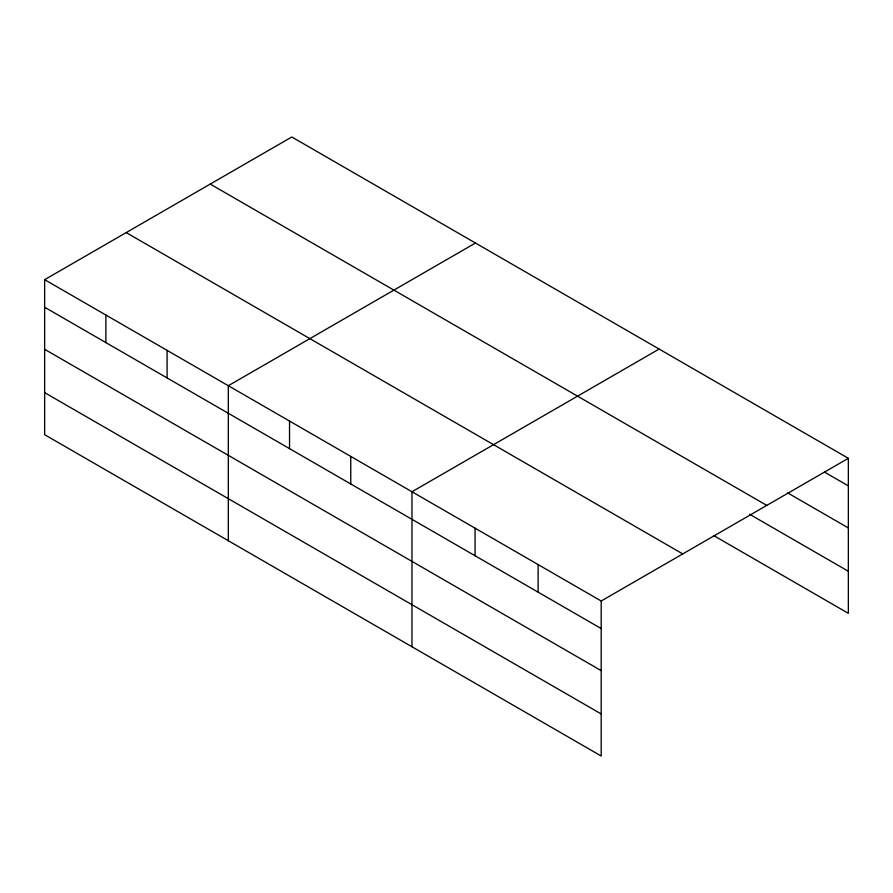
<?xml version="1.0" encoding="UTF-8"?>
<svg xmlns="http://www.w3.org/2000/svg" width="893" height="893" viewBox="0 0 893 893"><rect width="100%" height="100%" fill="white"/><g stroke="black" fill="none" stroke-linecap="round" stroke-linejoin="round"><path stroke-width="1.34" d="M601.201 670.632L601.201 601L44.65 279.676L44.65 434.69L601.201 756.014L601.201 670.632L44.65 349.308M713.864 535.677L848.35 613.324L848.35 458.31L291.799 136.986L44.65 279.676M475.456 243.03L228.318 385.72L228.318 540.723M659.123 349.063L411.974 491.753L411.974 646.755M601.201 601L848.35 458.31M824.552 472.14L848.35 485.881M787.659 492.891L848.35 527.942M210.235 184.081L766.797 505.405M749.573 514.234L848.35 571.263M126.203 232.593L682.765 553.917M44.65 307.248L601.201 628.572M44.65 392.63L601.201 713.953M538.122 564.588L538.122 592.159M475.054 528.165L475.054 555.736M350.759 456.412L350.759 483.973M289.533 421.061L289.533 448.632M167.091 350.369L167.091 377.94M105.876 315.028L105.876 342.599"/></g></svg>
